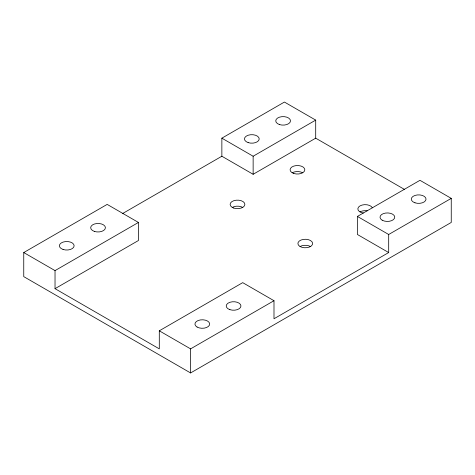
<?xml version="1.0" encoding="UTF-8"?>
<svg xmlns="http://www.w3.org/2000/svg" width="475" height="475" viewBox="0 0 475 475"><rect width="100%" height="100%" fill="white"/><g stroke="black" fill="none" stroke-linecap="round" stroke-linejoin="round"><path stroke-width="0.71" d="M451.25 198.372L388.687 234.49L388.687 252.552L357.408 234.49L357.408 216.428L419.971 180.31L451.25 198.372L451.25 222.448L190.582 372.946L23.75 276.628L23.75 252.552L107.166 204.393L138.445 222.448L138.445 240.51L55.029 288.669L55.029 270.608L138.445 222.448M122.544 213.572L221.861 156.233L221.861 138.172L284.418 102.054L315.703 120.11L315.703 138.172L404.617 189.507M221.861 138.172L253.139 156.233L315.703 120.11M221.861 156.233L253.139 174.289L315.703 138.172M55.029 288.669L159.297 348.87L159.297 330.808L242.713 282.649L273.992 300.711L273.992 318.767L388.687 252.552M159.297 330.808L190.582 348.87L273.992 300.711M357.408 216.428L388.687 234.49M23.75 252.552L55.029 270.608M253.139 156.233L253.139 174.289M190.582 348.87L190.582 372.946M292.244 172.787A7.374 4.257 0 0 1 302.67 172.787M360.014 211.915A7.374 4.257 0 0 1 367.139 210.817M300.063 246.531A7.374 4.257 0 0 0 312.396 244.619A7.374 4.257 0 0 0 303.365 239.406A7.374 4.257 0 0 0 300.063 246.531A7.374 4.257 0 0 1 310.49 246.531M232.287 207.403A7.374 4.257 0 0 1 242.713 207.403M363.322 213.02A7.374 4.257 0 0 1 360.014 205.895A7.374 4.257 0 0 1 372.353 207.807M63.074 249.464A7.374 4.257 0 0 0 74.136 245.777A7.374 4.257 0 0 0 63.074 242.09A7.374 4.257 0 0 0 63.074 249.464M197.095 327.043A7.374 4.257 0 0 0 209.433 325.137A7.374 4.257 0 0 0 200.402 319.924A7.374 4.257 0 0 0 197.095 327.043M414.978 202.807A7.374 4.257 0 0 0 426.039 199.126A7.374 4.257 0 0 0 414.978 195.439A7.374 4.257 0 0 0 414.978 202.807M279.431 124.551A7.374 4.257 0 0 0 290.492 120.864A7.374 4.257 0 0 0 279.431 117.177A7.374 4.257 0 0 0 279.431 124.551M248.152 142.613A7.374 4.257 0 0 0 259.207 138.926A7.374 4.257 0 0 0 248.152 135.238A7.374 4.257 0 0 0 248.152 142.613M94.353 231.402A7.374 4.257 0 0 0 105.414 227.715A7.374 4.257 0 0 0 94.353 224.034A7.374 4.257 0 0 0 94.353 231.402M229.906 309.664A7.374 4.257 0 0 0 240.962 305.977A7.374 4.257 0 0 0 229.906 302.29A7.374 4.257 0 0 0 229.906 309.664M382.173 220.192A7.374 4.257 0 0 0 394.505 218.286A7.374 4.257 0 0 0 385.48 213.073A7.374 4.257 0 0 0 382.173 220.192M293.77 173.464A7.374 4.257 0 0 0 304.825 169.777A7.374 4.257 0 0 0 293.77 166.09A7.374 4.257 0 0 0 293.77 173.464M233.813 208.08A7.374 4.257 0 0 0 244.874 204.393A7.374 4.257 0 0 0 233.813 200.705A7.374 4.257 0 0 0 233.813 208.08"/></g></svg>
